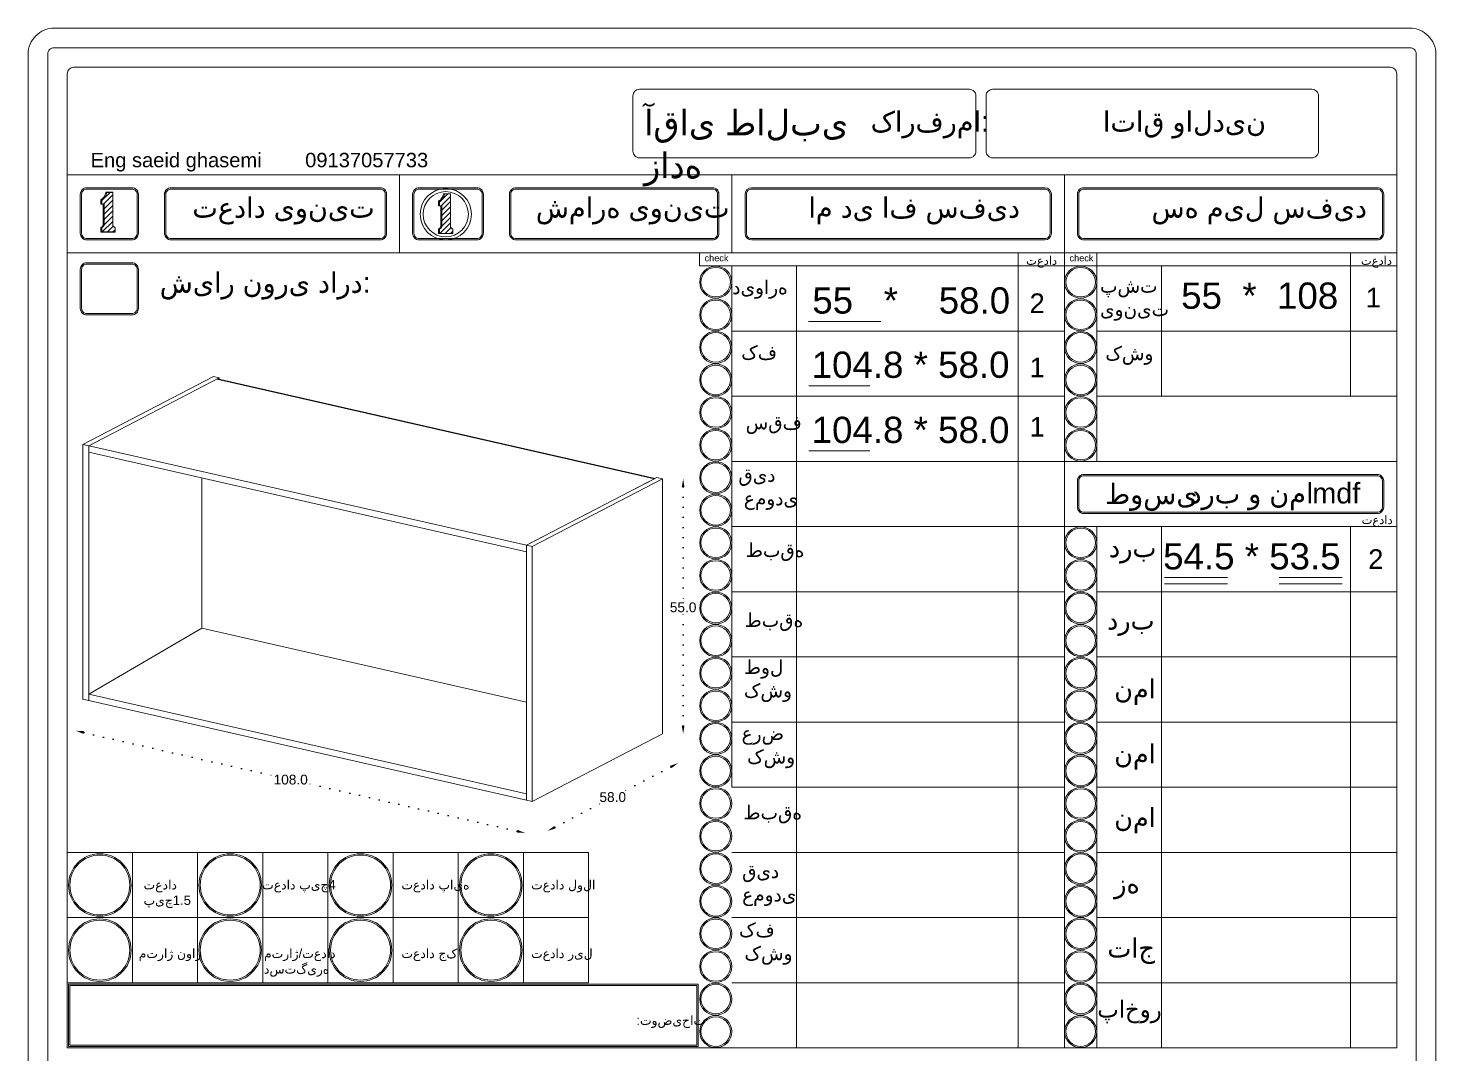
# Model space of a CAD drawing. Header units: centimetres. Extents: x 31 to 5445, y 74 to 2139.
# Drawn here: x 4074.5 to 4506.5, y 415.7 to 730.5 of the extents above; entities that cross this region are included whole.
import ezdxf

# ---------------------------------------------------------------- set-up
doc = ezdxf.new("R2010")
doc.units = ezdxf.units.CM
doc.header["$MEASUREMENT"] = 0
doc.linetypes.add('ACAD_ISO07W100', pattern=[3, 0, -3])
doc.styles.get("Standard").update_dxf_attribs({"font": 'arial.ttf'})
doc.dimstyles.get("Standard").update_dxf_attribs({"dimtxt": 3, "dimasz": 2.5, "dimexe": 0.18, "dimexo": 0.0625, "dimgap": 0.09, "dimtad": 0, "dimtih": 1, "dimtoh": 1, "dimdec": 1, "dimzin": 0, "dimdsep": 46, "dimtxsty": 'Standard', "dimcen": 0.09, "dimse1": 1, "dimse2": 1, "dimadec": 0, "dimazin": 0, "dimtfac": 1, "dimtdec": 1, "dimtofl": 0, "dimtmove": 0, "dimatfit": 3, "dimfxl": 1, "dimtolj": 1, "dimtzin": 0, "dimarcsym": 0})

# ---------------------------------------------------------------- blocks, each defined once
blk = doc.blocks.new('*D151')
at = {"color": 0, "linetype": 'ACAD_ISO07W100', "lineweight": -2, "transparency": 16777216}
for p, q in [((4275.5, 589.69), (4275.5, 554.36)), ((4275.5, 516.43), (4275.5, 551.11))]:
    blk.add_line(p, q, dxfattribs=at)
at = {"color": 0, "transparency": 16777216}
for points in [[(4275.08, 589.69), (4275.92, 589.69), (4275.5, 592.19)], [(4275.08, 516.43), (4275.92, 516.43), (4275.5, 513.93)]]:
    blk.add_solid(points, dxfattribs=at)
at = {"layer": 'Defpoints', "color": 0, "transparency": 16777216}
for p in [(4269.22, 592.19), (4275.5, 592.19), (4269.22, 513.93)]:
    blk.add_point(p, dxfattribs=at)
at = {"color": 0, "lineweight": 20, "transparency": 16777216, "insert": (4275.5, 552.74), "char_height": 3, "attachment_point": 5}
blk.add_mtext('\\A1;55.0', dxfattribs=at)
blk = doc.blocks.new('*D158')
at = {"color": 0, "linetype": 'ACAD_ISO07W100', "lineweight": -2, "transparency": 16777216}
for p, q in [((4271.7, 503.75), (4257.02, 496.12)), ((4236.1, 485.25), (4250.78, 492.88))]:
    blk.add_line(p, q, dxfattribs=at)
at = {"color": 0, "transparency": 16777216}
for points in [[(4271.51, 504.12), (4271.89, 503.38), (4273.92, 504.9)], [(4235.91, 485.62), (4236.29, 484.88), (4233.88, 484.1)]]:
    blk.add_solid(points, dxfattribs=at)
at = {"layer": 'Defpoints', "color": 0, "transparency": 16777216}
for p in [(4269.22, 513.93, 95.18), (4229.19, 493.13, 95.18), (4233.88, 484.1)]:
    blk.add_point(p, dxfattribs=at)
at = {"color": 0, "lineweight": 20, "transparency": 16777216, "insert": (4253.9, 494.5), "char_height": 3, "attachment_point": 5}
blk.add_mtext('\\A1;58.0', dxfattribs=at)
blk = doc.blocks.new('*D152')
at = {"color": 0, "linetype": 'ACAD_ISO07W100', "lineweight": -2, "transparency": 16777216}
for p, q in [((4091.57, 514.32), (4150.06, 501.01)), ((4224.56, 484.06), (4160.07, 498.73))]:
    blk.add_line(p, q, dxfattribs=at)
at = {"color": 0, "transparency": 16777216}
for points in [[(4091.66, 514.73), (4091.48, 513.91), (4089.13, 514.87)], [(4224.65, 484.46), (4224.47, 483.65), (4227, 483.5)]]:
    blk.add_solid(points, dxfattribs=at)
at = {"layer": 'Defpoints', "color": 0, "transparency": 16777216}
for p in [(4091.32, 524.5, -10.58), (4089.13, 514.87), (4229.19, 493.13, 95.18)]:
    blk.add_point(p, dxfattribs=at)
at = {"color": 0, "lineweight": 20, "transparency": 16777216, "insert": (4155.07, 499.87), "char_height": 3, "attachment_point": 5}
blk.add_mtext('\\A1;108.0', dxfattribs=at)

msp = doc.modelspace()

# ---------------------------------------------------------------- hatches: boundary and pattern name
at = {"lineweight": 20}
h = msp.add_hatch(dxfattribs=at)
h.set_pattern_fill('ANSI31', color=256, scale=9.218651)
h.set_pattern_definition([(45, (3351.2399, 1219.13), (-0.8148213, 0.8148213), [])])
h.paths.add_polyline_path([(4101.01, 669.38), (4100.92, 669.42), (4100.83, 669.48), (4100.75, 669.54), (4100.68, 669.61), (4100.62, 669.69), (4100.57, 669.78), (4100.53, 669.87), (4100.5, 669.96), (4100.48, 670.06), (4100.48, 670.16), (4100.48, 680.09), (4098.62, 680.09), (4098.59, 679.86), (4098.54, 679.63), (4098.47, 679.4), (4098.39, 679.19), (4098.28, 678.98), (4098.16, 678.78), (4098.02, 678.59), (4097.87, 678.42), (4097.7, 678.26), (4097.51, 678.11), (4097.32, 677.98), (4097.11, 677.87), (4097.11, 676.46), (4097.52, 676.46), (4097.83, 676.44), (4097.83, 670.2), (4097.81, 670.1), (4097.79, 670.01), (4097.76, 669.92), (4097.72, 669.83), (4097.66, 669.75), (4097.6, 669.67), (4097.54, 669.6), (4097.46, 669.54), (4097.38, 669.48), (4097.3, 669.44), (4097.21, 669.4), (4097.11, 669.37), (4097.11, 667.95), (4101.2, 667.95), (4101.2, 669.33), (4101.1, 669.35)])
h = msp.add_hatch(dxfattribs=at)
h.set_pattern_fill('ANSI31', color=256, scale=9.218651)
h.set_pattern_definition([(45, (3454.8701, 1218.6885), (-0.8148213, 0.8148213), [])])
h.paths.add_polyline_path([(4204.64, 668.94), (4204.55, 668.98), (4204.46, 669.03), (4204.38, 669.1), (4204.31, 669.17), (4204.25, 669.25), (4204.2, 669.33), (4204.16, 669.43), (4204.13, 669.52), (4204.11, 669.62), (4204.11, 669.72), (4204.11, 679.65), (4202.25, 679.65), (4202.22, 679.41), (4202.17, 679.19), (4202.1, 678.96), (4202.02, 678.74), (4201.91, 678.54), (4201.79, 678.34), (4201.65, 678.15), (4201.5, 677.97), (4201.33, 677.81), (4201.14, 677.67), (4200.95, 677.54), (4200.74, 677.43), (4200.74, 676.02), (4201.15, 676.02), (4201.46, 676), (4201.46, 669.76), (4201.44, 669.66), (4201.42, 669.57), (4201.39, 669.48), (4201.35, 669.39), (4201.29, 669.31), (4201.24, 669.23), (4201.17, 669.16), (4201.09, 669.1), (4201.01, 669.04), (4200.93, 669), (4200.84, 668.96), (4200.74, 668.93), (4200.74, 667.5), (4204.83, 667.5), (4204.83, 668.89), (4204.73, 668.91)])

# ---------------------------------------------------------------- linework, layer by layer
for p, q in [((4086.5, 417.53), (4086.5, 716.5)), ((4494.5, 685.53), (4086.5, 685.53)), ((4086.5, 506.55), (4086.5, 685.53)), ((4188.5, 661.53), (4188.5, 685.53)), ((4290.5, 661.53), (4290.5, 685.53)), ((4290.5, 685.53), (4290.5, 665.53)), ((4392.5, 661.53), (4392.5, 685.53)), ((4090.5, 667.53), (4090.5, 679.53)), ((4106.35, 681.53), (4092.5, 681.53)), ((4108.35, 679.53), (4108.35, 667.53)), ((4116.35, 667.53), (4116.35, 679.53)), ((4182.5, 681.53), (4118.35, 681.53)), ((4184.5, 667.53), (4184.5, 679.53)), ((4192.5, 679.53), (4192.5, 667.53)), ((4212.21, 681.53), (4194.5, 681.53)), ((4214.21, 667.53), (4214.21, 679.53)), ((4222.21, 667.53), (4222.21, 679.53)), ((4284.5, 681.53), (4224.21, 681.53)), ((4286.5, 679.53), (4286.5, 667.53)), ((4294.5, 667.53), (4294.5, 679.53)), ((4386.5, 681.53), (4296.5, 681.53)), ((4388.5, 679.53), (4388.5, 667.53)), ((4396.5, 667.53), (4396.5, 679.53)), ((4488.5, 681.53), (4398.5, 681.53)), ((4490.5, 667.53), (4490.5, 679.53)), ((4097.11, 677.87), (4097.11, 676.46)), ((4200.74, 677.43), (4200.74, 676.02)), ((4092.5, 665.53), (4106.35, 665.53)), ((4097.11, 667.95), (4101.2, 667.95)), ((4182.5, 665.53), (4118.35, 665.53)), ((4194.5, 665.53), (4212.21, 665.53)), ((4200.74, 667.5), (4204.83, 667.5)), ((4284.5, 665.53), (4224.21, 665.53)), ((4296.5, 665.53), (4386.5, 665.53)), ((4398.5, 665.53), (4488.5, 665.53)), ((4494.5, 665.53), (4494.5, 417.53)), ((4086.5, 661.53), (4494.5, 661.53)), ((4086.5, 661.53), (4494.5, 661.53)), ((4280.5, 661.53), (4280.5, 657.53)), ((4378.33, 417.53), (4378.33, 661.53)), ((4392.5, 661.53), (4392.5, 637.53)), ((4402.5, 661.53), (4402.5, 637.53)), ((4480.28, 617.53), (4480.28, 661.53)), ((4280.5, 657.53), (4494.5, 657.53)), ((4290.5, 501.53), (4290.5, 657.53)), ((4290.5, 497.53), (4290.5, 657.53)), ((4290.5, 657.53), (4290.5, 637.53)), ((4310.31, 657.53), (4310.31, 417.53)), ((4392.5, 501.53), (4392.5, 657.53)), ((4392.5, 417.53), (4392.5, 657.53)), ((4402.5, 617.53), (4402.5, 657.53)), ((4402.5, 597.53), (4402.5, 657.53)), ((4402.5, 597.53), (4402.5, 657.53)), ((4402.5, 657.53), (4402.5, 637.53)), ((4422.31, 657.53), (4422.31, 617.53)), ((4314, 640.46), (4336.13, 640.46)), ((4290.5, 637.53), (4392.5, 637.53)), ((4402.5, 637.53), (4494.5, 637.53)), ((4133.14, 623.18, 105.76), (4133.14, 622.8, 105.76)), ((4314.12, 620.74), (4332.83, 620.74)), ((4290.5, 617.53), (4392.5, 617.53)), ((4494.5, 617.53), (4402.5, 617.53)), ((4494.5, 617.53), (4474.5, 617.53)), ((4314.12, 600.74), (4332.83, 600.74)), ((4290.5, 597.53), (4494.5, 597.53)), ((4488.5, 593.53), (4398.5, 593.53)), ((4396.5, 583.53), (4396.5, 591.53)), ((4490.5, 591.53), (4490.5, 583.53)), ((4488.5, 581.53), (4398.5, 581.53)), ((4290.5, 577.53), (4392.5, 577.53)), ((4494.5, 577.53), (4392.5, 577.53)), ((4402.5, 477.53), (4402.5, 577.53)), ((4402.5, 501.53), (4402.5, 577.53)), ((4402.5, 497.53), (4402.5, 577.53)), ((4422.31, 577.53), (4422.31, 477.53)), ((4480.28, 577.53), (4480.28, 417.53)), ((4423.2, 561.93), (4442.53, 561.93)), ((4458.37, 561.93), (4477.71, 561.93)), ((4290.5, 557.53), (4392.5, 557.53)), ((4290.5, 557.53), (4310.31, 557.53)), ((4290.5, 557.53), (4392.5, 557.53)), ((4359.01, 557.53), (4392.5, 557.53)), ((4402.5, 557.53), (4494.5, 557.53)), ((4402.5, 457.53), (4402.5, 557.53)), ((4422.31, 557.53), (4422.31, 457.53)), ((4423.2, 559.91), (4442.53, 559.91)), ((4458.37, 559.91), (4477.71, 559.91)), ((4290.5, 537.53), (4310.31, 537.53)), ((4290.5, 537.53), (4392.5, 537.53)), ((4402.5, 537.53), (4494.5, 537.53)), ((4402.5, 537.53), (4494.5, 537.53)), ((4402.5, 437.53), (4402.5, 537.53)), ((4422.31, 537.53), (4422.31, 437.53)), ((4290.5, 517.53), (4392.5, 517.53)), ((4402.5, 517.53), (4402.5, 497.53)), ((4402.5, 517.53), (4494.5, 517.53)), ((4402.5, 417.53), (4402.5, 517.53)), ((4422.31, 517.53), (4422.31, 417.53)), ((4290.5, 497.53), (4392.5, 497.53)), ((4378.33, 497.53), (4392.5, 497.53)), ((4402.5, 497.53), (4494.5, 497.53)), ((4402.5, 497.53), (4402.5, 477.53)), ((4086.5, 477.53), (4246.5, 477.53)), ((4086.5, 477.53), (4086.5, 437.53)), ((4086.5, 477.53), (4086.5, 437.53)), ((4106.5, 477.53), (4106.5, 437.53)), ((4126.5, 477.53), (4126.5, 437.53)), ((4146.5, 477.53), (4146.5, 437.53)), ((4166.5, 477.53), (4166.5, 437.53)), ((4186.5, 477.53), (4186.5, 437.53)), ((4206.5, 477.53), (4206.5, 437.53)), ((4226.5, 477.53), (4226.5, 437.53)), ((4246.5, 477.53), (4246.5, 437.53)), ((4290.5, 477.53), (4392.5, 477.53)), ((4378.33, 477.53), (4392.5, 477.53)), ((4402.5, 477.53), (4494.5, 477.53)), ((4402.5, 477.53), (4494.5, 477.53)), ((4402.5, 477.53), (4402.5, 457.53)), ((4086.5, 457.53), (4246.5, 457.53)), ((4290.5, 457.53), (4392.5, 457.53)), ((4290.5, 457.53), (4392.5, 457.53)), ((4378.33, 457.53), (4392.5, 457.53)), ((4402.5, 457.53), (4494.5, 457.53)), ((4402.5, 457.53), (4494.5, 457.53)), ((4402.5, 457.53), (4402.5, 437.53)), ((4086.5, 437.53), (4246.5, 437.53)), ((4290.5, 437.53), (4392.5, 437.53)), ((4290.5, 437.53), (4392.5, 437.53)), ((4378.33, 437.53), (4392.5, 437.53)), ((4402.5, 437.53), (4494.5, 437.53)), ((4402.5, 437.53), (4494.5, 437.53)), ((4402.5, 437.53), (4402.5, 417.53)), ((4280.5, 417.53), (4086.5, 417.53)), ((4280.5, 417.53), (4086.5, 417.53)), ((4280.5, 417.53), (4392.5, 417.53)), ((4280.5, 417.53), (4494.5, 417.53)), ((4280.5, 417.53), (4392.5, 417.53)), ((4280.5, 417.53), (4494.5, 417.53))]:
    msp.add_line(p, q, dxfattribs=at)
at = {"linetype": 'Continuous', "lineweight": 20, "extrusion": (2.77556e-16, 0.938981, 0.34397)}
for p, q in [((4091.32, 602.76), (4131.38, 623.58)), ((4133.14, 623.18), (4093.08, 602.36)), ((4131.38, 623.58, 105.76), (4133.14, 623.18, 105.76)), ((4266.74, 592.22, 105.76), (4132.41, 622.8, 105.76)), ((4132.41, 622.8, 105.76), (4266.74, 592.22, 105.76)), ((4132.63, 622.91, 105.76), (4266.95, 592.33, 105.76)), ((4093.08, 602.36), (4091.32, 602.76)), ((4091.32, 602.76), (4091.32, 524.5)), ((4227.43, 571.79, 105.76), (4091.35, 602.77, 105.76)), ((4093.08, 602.36), (4096.81, 604.3)), ((4093.08, 602.36), (4093.08, 524.1)), ((4093.08, 600.4, 105.76), (4227.43, 569.81, 105.76)), ((4127.78, 546.36), (4127.78, 592.5)), ((4227.43, 571.79, 105.76), (4267.46, 592.59, 105.76)), ((4269.22, 592.19, 105.76), (4229.19, 571.39, 105.76)), ((4260.18, 588.81, 105.76), (4266.74, 592.22, 105.76)), ((4266.95, 592.33, 105.76), (4266.74, 592.22, 105.76)), ((4267.46, 592.59, 105.76), (4269.22, 592.19, 105.76)), ((4269.22, 592.19, 105.76), (4269.22, 513.93, 105.76)), ((4227.43, 571.79, 105.76), (4233.98, 575.19, 105.76)), ((4229.19, 571.39, 105.76), (4227.43, 571.79, 105.76)), ((4227.43, 493.53, 105.76), (4227.43, 571.79, 105.76)), ((4227.43, 569.81, 105.76), (4227.43, 571.79, 105.76)), ((4229.19, 571.39, 105.76), (4229.19, 493.13, 105.76)), ((4093.08, 526.08), (4127.78, 546.36, 105.76)), ((4227.43, 523.67, 105.76), (4127.78, 546.36, 105.76)), ((4091.32, 524.52, 105.76), (4227.43, 493.53, 105.76)), ((4227.43, 495.51, 105.76), (4093.11, 526.09, 105.76)), ((4229.19, 493.13, 105.76), (4269.22, 513.93, 105.76)), ((4227.43, 493.53, 105.76), (4229.19, 493.13, 105.76))]:
    msp.add_line(p, q, dxfattribs=at)
at = {"lineweight": 20}
for points in [[(4082.5, 124.5), (4498.5, 124.5, 0.414214), (4506.5, 132.5), (4506.5, 722.5, 0.414214), (4498.5, 730.5), (4082.5, 730.5, 0.414214), (4074.5, 722.5), (4074.5, 132.5, 0.414214)], [(4082.5, 130.5), (4498.5, 130.5, 0.414214), (4500.5, 132.5), (4500.5, 722.5, 0.414214), (4498.5, 724.5), (4082.5, 724.5, 0.414214), (4080.5, 722.5), (4080.5, 132.5, 0.414214)], [(4365.35, 709.75, 0.414214), (4363.35, 711.75), (4262.11, 711.75, 0.414214), (4260.11, 709.75), (4260.11, 692.71, 0.414214), (4262.11, 690.71), (4363.35, 690.71, 0.414214), (4365.35, 692.71)], [(4370.48, 690.71), (4468.48, 690.71, 0.414214), (4470.48, 692.71), (4470.48, 709.75, 0.414214), (4468.48, 711.75), (4370.48, 711.75, 0.414214), (4368.48, 709.75), (4368.48, 692.71, 0.414214)], [(4470.48, 709.75, 0.414214), (4468.48, 711.75), (4370.48, 711.75, 0.414214), (4368.48, 709.75), (4368.48, 692.71, 0.414214), (4370.48, 690.71), (4468.48, 690.71, 0.414214), (4470.48, 692.71)], [(4108.35, 679.53, 0.414214), (4106.35, 681.53), (4092.5, 681.53, 0.414214), (4090.5, 679.53), (4090.5, 667.53, 0.414214), (4092.5, 665.53), (4106.35, 665.53, 0.414214), (4108.35, 667.53)], [(4107.95, 679.53, 0.414214), (4106.35, 681.13), (4092.5, 681.13, 0.414214), (4090.9, 679.53), (4090.9, 667.53, 0.414214), (4092.5, 665.93), (4106.35, 665.93, 0.414214), (4107.95, 667.53)], [(4184.5, 679.53, 0.414214), (4182.5, 681.53), (4118.35, 681.53, 0.414214), (4116.35, 679.53), (4116.35, 667.53, 0.414214), (4118.35, 665.53), (4182.5, 665.53, 0.414214), (4184.5, 667.53)], [(4184.1, 679.53, 0.414214), (4182.5, 681.13), (4118.35, 681.13, 0.414214), (4116.75, 679.53), (4116.75, 667.53, 0.414214), (4118.35, 665.93), (4182.5, 665.93, 0.414214), (4184.1, 667.53)], [(4214.21, 679.53, 0.414214), (4212.21, 681.53), (4194.5, 681.53, 0.414214), (4192.5, 679.53), (4192.5, 667.53, 0.414214), (4194.5, 665.53), (4212.21, 665.53, 0.414214), (4214.21, 667.53)], [(4213.81, 679.53, 0.414214), (4212.21, 681.13), (4194.5, 681.13, 0.414214), (4192.9, 679.53), (4192.9, 667.53, 0.414214), (4194.5, 665.93), (4212.21, 665.93, 0.414214), (4213.81, 667.53)], [(4286.5, 679.53, 0.414214), (4284.5, 681.53), (4224.21, 681.53, 0.414214), (4222.21, 679.53), (4222.21, 667.53, 0.414214), (4224.21, 665.53), (4284.5, 665.53, 0.414214), (4286.5, 667.53)], [(4286.1, 679.53, 0.414214), (4284.5, 681.13), (4224.21, 681.13, 0.414214), (4222.61, 679.53), (4222.61, 667.53, 0.414214), (4224.21, 665.93), (4284.5, 665.93, 0.414214), (4286.1, 667.53)], [(4388.1, 679.53, 0.414214), (4386.5, 681.13), (4296.5, 681.13, 0.414214), (4294.9, 679.53), (4294.9, 667.53, 0.414214), (4296.5, 665.93), (4386.5, 665.93, 0.414214), (4388.1, 667.53)], [(4490.5, 679.53, 0.414214), (4488.5, 681.53), (4398.5, 681.53, 0.414214), (4396.5, 679.53), (4396.5, 667.53, 0.414214), (4398.5, 665.53), (4488.5, 665.53, 0.414214), (4490.5, 667.53)], [(4490.1, 679.53, 0.414214), (4488.5, 681.13), (4398.5, 681.13, 0.414214), (4396.9, 679.53), (4396.9, 667.53, 0.414214), (4398.5, 665.93), (4488.5, 665.93, 0.414214), (4490.1, 667.53)], [(4108.35, 656.49, 0.414214), (4106.35, 658.49), (4092.5, 658.49, 0.414214), (4090.5, 656.49), (4090.5, 644.49, 0.414214), (4092.5, 642.49), (4106.35, 642.49, 0.414214), (4108.35, 644.49)], [(4108.35, 656.49, 0.414214), (4106.35, 658.49), (4092.5, 658.49, 0.414214), (4090.5, 656.49), (4090.5, 644.49, 0.414214), (4092.5, 642.49), (4106.35, 642.49, 0.414214), (4108.35, 644.49)], [(4107.95, 656.49, 0.414214), (4106.35, 658.09), (4092.5, 658.09, 0.414214), (4090.9, 656.49), (4090.9, 644.49, 0.414214), (4092.5, 642.89), (4106.35, 642.89, 0.414214), (4107.95, 644.49)], [(4107.95, 656.49, 0.414214), (4106.35, 658.09), (4092.5, 658.09, 0.414214), (4090.9, 656.49), (4090.9, 644.49, 0.414214), (4092.5, 642.89), (4106.35, 642.89, 0.414214), (4107.95, 644.49)], [(4490.5, 591.53, 0.414214), (4488.5, 593.53), (4398.5, 593.53, 0.414214), (4396.5, 591.53), (4396.5, 583.53, 0.414214), (4398.5, 581.53), (4488.5, 581.53, 0.414214), (4490.5, 583.53)], [(4490.1, 591.53, 0.414214), (4488.5, 593.13), (4398.5, 593.13, 0.414214), (4396.9, 591.53), (4396.9, 583.53, 0.414214), (4398.5, 581.93), (4488.5, 581.93, 0.414214), (4490.1, 583.53)]]:
    msp.add_lwpolyline(points, format="xyb", close=True, dxfattribs=at)
for points in [[(4494.5, 518.48), (4494.5, 716.5, 0.414214), (4492.5, 718.5), (4088.5, 718.5, 0.414214), (4086.5, 716.5), (4086.5, 518.48)], [(4365.35, 709.75, 0.414214), (4363.35, 711.75), (4262.11, 711.75, 0.414214), (4260.11, 709.75), (4260.11, 692.71, 0.414214), (4262.11, 690.71), (4363.35, 690.71, 0.414214), (4365.35, 692.71), (4365.35, 709.75)]]:
    msp.add_lwpolyline(points, format="xyb", dxfattribs=at)
for points in [[(4096.8, 667.88), (4101.2, 667.88), (4101.2, 667.95), (4101.2, 669.33), (4101.1, 669.35), (4101.01, 669.38), (4100.92, 669.42), (4100.83, 669.48), (4100.75, 669.54), (4100.68, 669.61), (4100.62, 669.69), (4100.57, 669.78), (4100.53, 669.87), (4100.5, 669.96), (4100.48, 670.06), (4100.48, 670.16), (4100.48, 680.09), (4100.48, 680.15), (4098.31, 680.15), (4098.29, 679.91), (4098.24, 679.68), (4098.17, 679.45), (4098.08, 679.24), (4097.98, 679.02), (4097.85, 678.82), (4097.71, 678.63), (4097.56, 678.46), (4097.39, 678.3), (4097.2, 678.15), (4097, 678.02), (4096.8, 677.91), (4096.8, 676.46), (4097.11, 676.46), (4097.52, 676.46), (4097.52, 670.16), (4097.51, 670.06), (4097.48, 669.97), (4097.45, 669.88), (4097.41, 669.79), (4097.35, 669.7), (4097.29, 669.63), (4097.23, 669.56), (4097.15, 669.49), (4097.07, 669.44), (4096.98, 669.39), (4096.89, 669.35), (4096.8, 669.33), (4096.8, 667.88), (4097.11, 667.95), (4097.11, 669.37), (4097.21, 669.4), (4097.3, 669.44), (4097.38, 669.48), (4097.46, 669.54), (4097.54, 669.6), (4097.6, 669.67), (4097.66, 669.75), (4097.72, 669.83), (4097.76, 669.92), (4097.79, 670.01), (4097.81, 670.1), (4097.83, 670.2), (4097.83, 676.44), (4097.52, 676.46)], [(4096.8, 677.91), (4097.11, 677.87), (4097.32, 677.98), (4097.51, 678.11), (4097.7, 678.26), (4097.87, 678.42), (4098.02, 678.59), (4098.16, 678.78), (4098.28, 678.98), (4098.39, 679.19), (4098.47, 679.4), (4098.54, 679.63), (4098.59, 679.86), (4098.62, 680.09)], [(4098.31, 680.15), (4098.62, 680.09), (4100.48, 680.09)], [(4200.43, 667.44), (4204.83, 667.44), (4204.83, 667.5), (4204.83, 668.89), (4204.73, 668.91), (4204.64, 668.94), (4204.55, 668.98), (4204.46, 669.03), (4204.38, 669.1), (4204.31, 669.17), (4204.25, 669.25), (4204.2, 669.33), (4204.16, 669.43), (4204.13, 669.52), (4204.11, 669.62), (4204.11, 669.72), (4204.11, 679.65), (4204.11, 679.7), (4201.94, 679.7), (4201.92, 679.47), (4201.87, 679.24), (4201.8, 679.01), (4201.71, 678.79), (4201.61, 678.58), (4201.48, 678.38), (4201.34, 678.19), (4201.19, 678.02), (4201.02, 677.85), (4200.83, 677.71), (4200.63, 677.58), (4200.43, 677.47), (4200.43, 676.02), (4200.74, 676.02), (4201.15, 676.02), (4201.15, 669.72), (4201.14, 669.62), (4201.11, 669.53), (4201.08, 669.43), (4201.04, 669.35), (4200.98, 669.26), (4200.92, 669.19), (4200.86, 669.11), (4200.78, 669.05), (4200.7, 669), (4200.61, 668.95), (4200.52, 668.91), (4200.43, 668.89), (4200.43, 667.44), (4200.74, 667.5), (4200.74, 668.93), (4200.84, 668.96), (4200.93, 669), (4201.01, 669.04), (4201.09, 669.1), (4201.17, 669.16), (4201.24, 669.23), (4201.29, 669.31), (4201.35, 669.39), (4201.39, 669.48), (4201.42, 669.57), (4201.44, 669.66), (4201.46, 669.76), (4201.46, 676), (4201.15, 676.02)], [(4200.43, 677.47), (4200.74, 677.43), (4200.95, 677.54), (4201.14, 677.67), (4201.33, 677.81), (4201.5, 677.97), (4201.65, 678.15), (4201.79, 678.34), (4201.91, 678.54), (4202.02, 678.74), (4202.1, 678.96), (4202.17, 679.19), (4202.22, 679.41), (4202.25, 679.65)], [(4201.94, 679.7), (4202.25, 679.65), (4204.11, 679.65)]]:
    msp.add_lwpolyline(points, dxfattribs=at)
for points in [[(4086.5, 661.53), (4494.5, 661.53), (4494.5, 417.53), (4086.5, 417.53)], [(4086.5, 661.53), (4494.5, 661.53), (4494.5, 417.53), (4086.5, 417.53)], [(4280.1, 437.13), (4086.9, 437.13), (4086.9, 417.93), (4280.1, 417.93)], [(4279.7, 436.73), (4087.3, 436.73), (4087.3, 418.33), (4279.7, 418.33)]]:
    msp.add_lwpolyline(points, close=True, dxfattribs=at)
for centre, radius in [((4202.66, 673.39), 7.86), ((4202.66, 673.39), 6.94), ((4285.5, 652.53), 4.92), ((4285.5, 652.53), 4.52), ((4397.5, 652.53), 4.92), ((4397.5, 652.53), 4.52), ((4285.5, 642.53), 4.92), ((4285.5, 642.53), 4.52), ((4397.5, 642.53), 4.92), ((4397.5, 642.53), 4.52), ((4285.5, 632.53), 4.92), ((4285.5, 632.53), 4.52), ((4397.5, 632.53), 4.92), ((4397.5, 632.53), 4.52), ((4285.5, 622.53), 4.92), ((4285.5, 622.53), 4.52), ((4397.5, 622.53), 4.92), ((4397.5, 622.53), 4.52), ((4285.5, 612.53), 4.92), ((4285.5, 612.53), 4.52), ((4397.5, 612.53), 4.92), ((4397.5, 612.53), 4.52), ((4285.5, 602.53), 4.92), ((4285.5, 602.53), 4.52), ((4397.5, 602.53), 4.92), ((4397.5, 602.53), 4.52), ((4285.5, 592.53), 4.92), ((4285.5, 592.53), 4.52), ((4285.5, 582.53), 4.92), ((4285.5, 582.53), 4.52), ((4285.5, 572.53), 4.92), ((4285.5, 572.53), 4.52), ((4397.5, 572.53), 4.92), ((4397.5, 572.53), 4.52), ((4285.5, 562.53), 4.92), ((4285.5, 562.53), 4.52), ((4397.5, 562.53), 4.92), ((4397.5, 562.53), 4.52), ((4285.5, 552.53), 4.92), ((4397.5, 552.53), 4.92), ((4285.5, 552.53), 4.52), ((4397.5, 552.53), 4.52), ((4285.5, 542.53), 4.92), ((4285.5, 542.53), 4.52), ((4397.5, 542.53), 4.92), ((4397.5, 542.53), 4.52), ((4285.5, 532.53), 4.92), ((4285.5, 532.53), 4.52), ((4397.5, 532.53), 4.92), ((4397.5, 532.53), 4.52), ((4285.5, 522.53), 4.92), ((4285.5, 522.53), 4.52), ((4397.5, 522.53), 4.92), ((4397.5, 522.53), 4.52), ((4285.5, 512.53), 4.92), ((4285.5, 512.53), 4.52), ((4397.5, 512.53), 4.92), ((4397.5, 512.53), 4.52), ((4285.5, 502.53), 4.92), ((4285.5, 502.53), 4.52), ((4397.5, 502.53), 4.92), ((4397.5, 502.53), 4.52), ((4285.5, 492.53), 4.92), ((4285.5, 492.53), 4.52), ((4397.5, 492.53), 4.92), ((4397.5, 492.53), 4.52), ((4285.5, 482.53), 4.92), ((4285.5, 482.53), 4.52), ((4397.5, 482.53), 4.92), ((4397.5, 482.53), 4.52), ((4096.5, 467.53), 9.6), ((4096.5, 467.53), 9.2), ((4136.5, 467.53), 9.6), ((4136.5, 467.53), 9.2), ((4176.5, 467.53), 9.6), ((4176.5, 467.53), 9.2), ((4216.5, 467.53), 9.6), ((4216.5, 467.53), 9.2), ((4285.5, 472.53), 4.92), ((4285.5, 472.53), 4.52), ((4397.5, 472.53), 4.92), ((4397.5, 472.53), 4.52), ((4285.5, 462.53), 4.92), ((4285.5, 462.53), 4.52), ((4397.5, 462.53), 4.92), ((4397.5, 462.53), 4.52), ((4096.5, 447.53), 9.6), ((4096.5, 447.53), 9.2), ((4136.5, 447.53), 9.6), ((4136.5, 447.53), 9.2), ((4176.5, 447.53), 9.6), ((4176.5, 447.53), 9.2), ((4216.5, 447.53), 9.6), ((4216.5, 447.53), 9.2), ((4285.5, 452.53), 4.92), ((4285.5, 452.53), 4.52), ((4397.5, 452.53), 4.92), ((4397.5, 452.53), 4.52), ((4285.5, 442.53), 4.92), ((4285.5, 442.53), 4.52), ((4397.5, 442.53), 4.92), ((4397.5, 442.53), 4.52), ((4285.5, 432.53), 4.92), ((4285.5, 432.53), 4.52), ((4397.5, 432.53), 4.92), ((4397.5, 432.53), 4.52), ((4285.5, 422.53), 4.92), ((4285.5, 422.53), 4.52), ((4397.5, 422.53), 4.92), ((4397.5, 422.53), 4.52)]:
    msp.add_circle(centre, radius, dxfattribs=at)
for centre, start, end in [((4092.5, 679.53), 90, 180), ((4106.35, 679.53), 0, 90), ((4118.35, 679.53), 90, 180), ((4182.5, 679.53), 0, 90), ((4194.5, 679.53), 90, 180), ((4212.21, 679.53), 0, 90), ((4224.21, 679.53), 90, 180), ((4284.5, 679.53), 0, 90), ((4296.5, 679.53), 90, 180), ((4386.5, 679.53), 0, 90), ((4398.5, 679.53), 90, 180), ((4488.5, 679.53), 0, 90), ((4092.5, 667.53), 180, 270), ((4106.35, 667.53), 270, 0), ((4118.35, 667.53), 180, 270), ((4182.5, 667.53), 270, 0), ((4194.5, 667.53), 180, 270), ((4212.21, 667.53), 270, 0), ((4224.21, 667.53), 180, 270), ((4284.5, 667.53), 270, 0), ((4296.5, 667.53), 180, 270), ((4386.5, 667.53), 270, 0), ((4398.5, 667.53), 180, 270), ((4488.5, 667.53), 270, 0), ((4398.5, 591.53), 90, 180), ((4488.5, 591.53), 0, 90), ((4398.5, 583.53), 180, 270), ((4488.5, 583.53), 270, 0)]:
    msp.add_arc(centre, 2, start, end, dxfattribs=at)

# ---------------------------------------------------------------- texts
at = {"lineweight": 20, "attachment_point": 1}
for s, width, gutter_width, heights, insert, char_height in [('{\\fArial|b0|i0|c178|p34;آقای طالبی زاده}', 67.5041, 355.35, [16.53], (4263.5, 705.42), 7.8391), ('{\\fArial|b0|i0|c178|p34;کارفرما:}', 0.2338, 164.79, [0], (4333.05, 705.04), 6.3113), ('{\\fArial|b0|i0|c178|p34;اتاق والدین}', 65.3788, 164.79, [0], (4404.32, 705.04), 6.3113), ('{\\fArial|b0|i0|c178|p34;Eng saeid ghasemi}', 79.2452, 164.79, [0], (4093.67, 692.23), 4.4179), ('{\\fArial|b0|i0|c178|p34;09137057733 }', 65.4498, 164.79, [0], (4159.51, 692.23), 4.4179), ('{\\fArial|b0|i0|c178|p34;تعداد یونیت}', 65.4498, 164.79, [0], (4124.88, 678.65), 6.3113), ('{\\fArial|b0|i0|c178|p34;شماره یونیت}', 65.4498, 164.79, [0], (4230.3, 678.65), 6.3113), ('{\\fArial|b0|i0|c178|p34;ام دی اف سفید}', 65.4498, 164.79, [0], (4313.92, 678.65), 6.3113), ('{\\fArial|b0|i0|c178|p34;سه میل سفید}', 65.4498, 164.79, [0], (4419.24, 678.65), 6.3113), ('{\\fArial|b0|i0|c178|p34;check}', 65.4498, 164.79, [0], (4282.08, 660.95), 2.0101), ('{\\fArial|b0|i0|c178|p34;check}', 65.4498, 164.79, [0], (4394.08, 660.95), 2.0101), ('{\\fArial|b0|i0|c178|p34;تعداد }', 65.4498, 164.79, [0], (4380.75, 660.54), 2.6665), ('{\\fArial|b0|i0|c178|p34;تعداد }', 65.4498, 164.79, [0], (4483.51, 660.54), 2.6665), ('{\\fArial|b0|i0|c178|p34;شیار نوری دارد:}', 65.4498, 164.79, [0], (4114.88, 655.61), 6.3113), ('{\\fArial|b0|i0|c178|p34;شیار نوری دارد:}', 65.4498, 164.79, [0], (4114.88, 655.61), 6.3113), ('{\\fArial|b0|i0|c178|p34;دیواره }', 17.3175, 247.18, [0], (4290.6, 653.17), 4.3074), ('{\\fArial|b0|i0|c178|p34;پشت \\Pیونیت}', 19.3052, 247.18, [0], (4403.46, 653.62), 4.3074), ('55  *  108', 51.9382, 462.54, [8.23], (4428.34, 652.43), 8.06), ('55   *    58.0', 65.2593, 462.54, [8.23], (4315.14, 650.96), 8.0603), ('2{\\fArial|b0|i0|c178|p34; }', 8.5903, 164.79, [0], (4381.82, 649.09), 6), ('1{\\fArial|b0|i0|c178|p34; }', 8.5903, 164.79, [0], (4484.98, 650.83), 6), ('{\\fArial|b0|i0|c178|p34;کف }', 15.3367, 247.18, [0], (4293.34, 633.16), 4.3074), ('104.{\\fArial|b0|i0|c178|p34;8} * 58.0', 65.2593, 462.54, [0], (4314.94, 631.24), 8.0603), ('{\\fArial|b0|i0|c178|p34;کشو }', 17.7019, 247.18, [0], (4405.06, 632.9), 4.3074), ('1{\\fArial|b0|i0|c178|p34; }', 8.5903, 164.79, [0], (4381.82, 629.37), 6), ('{\\fArial|b0|i0|c178|p34;سقف}', 20.995, 247.18, [0], (4294.69, 611.69), 4.3074), ('104.{\\fArial|b0|i0|c178|p34;8} * 58.0', 65.2593, 462.54, [0], (4314.94, 611.24), 8.0603), ('1{\\fArial|b0|i0|c178|p34; }', 8.5903, 164.79, [0], (4381.82, 611.17), 6), ('{\\fArial|b0|i0|c178|p34;قید  \\P عمودی }', 21.1589, 247.18, [0], (4292.47, 595.57), 4.3074), ('{\\fArial|b0|i0|c178|p34;طوسی}', 27.2115, 164.79, [0], (4405, 590.74), 6.3113), ('{\\fArial|b0|i0|c178|p34;درب و نما}', 36.021, 164.79, [0], (4430.91, 590.95), 6.3113), ('mdf', 37.9785, 164.79, [0], (4468.59, 590.95), 6.311), ('{\\fArial|b0|i0|c178|p34;تعداد }', 65.4498, 164.79, [0], (4483.73, 580.98), 2.6665), ('{\\fArial|b0|i0|c178|p34;طبقه}', 16.0176, 247.18, [0], (4294.75, 572.5), 4.3074), ('{\\fArial|b0|i0|c178|p34;درب}', 20.6748, 340.12, [0], (4406.15, 574.08), 5.927), ('54.5 * 53.5', 65.2593, 462.54, [8.23], (4422.81, 572.43), 8.0603), ('2{\\fArial|b0|i0|c178|p34; }', 8.5903, 164.79, [0], (4485.75, 570.56), 6), ('{\\fArial|b0|i0|c178|p34;طبقه}', 14.1457, 164.79, [0], (4294.38, 551.04), 4.3074), ('{\\fArial|b0|i0|c178|p34;درب}', 13.4202, 164.79, [0], (4405.57, 551.87), 5.927), ('{\\fArial|b0|i0|c178|p34;طول \\Pکشو}', 17.6756, 164.79, [0], (4294.15, 536.6), 4.3074), ('{\\fArial|b0|i0|c178|p34;نما}', 11.1787, 164.79, [0], (4407.81, 530.7), 5.927), ('{\\fArial|b0|i0|c178|p34;عرض \\P کشو}', 18.5758, 164.79, [0], (4293.46, 516.3), 4.3074), ('{\\fArial|b0|i0|c178|p34;نما}', 11.1787, 164.79, [0], (4407.81, 510.81), 5.927), ('{\\fArial|b0|i0|c178|p34;طبقه}', 14.2061, 164.79, [0], (4294.01, 491.99), 4.3074), ('{\\fArial|b0|i0|c178|p34;نما}', 11.1787, 164.79, [0], (4407.81, 491.27), 5.927), ('{\\fArial|b0|i0|c178|p34;قید \\Pعمودی}', 14.0099, 164.79, [0], (4293.61, 473.97), 4.3074), ('تعداد \\Pپیچ1.5', 65.4498, 164.79, [0], (4109.91, 469.07), 2.872), ('تعداد پیچ4', 65.4498, 164.79, [0], (4146.31, 469.07), 2.872), ('تعداد پایه', 65.4498, 164.79, [0], (4189.03, 469.07), 2.872), ('تعداد لولا', 65.4498, 164.79, [0], (4228.84, 469.07), 2.872), ('{\\fArial|b0|i0|c178|p34;زه}', 11.2031, 164.79, [0], (4407.79, 471), 5.927), ('{\\fArial|b0|i0|c178|p34;کف }\\P{\\fArial|b0|i0|c178|p34; کشو}', 17.5398, 164.79, [0], (4292.64, 455.96), 4.3074), ('{\\fArial|b0|i0|c178|p34;تاج}', 13.2883, 164.79, [0], (4405.7, 451.19), 5.927), ('متراژ نوار', 65.4498, 164.79, [0], (4108.44, 447.99), 2.872), ('متراژ/تعداد\\Pدستگیره', 65.4498, 164.79, [0], (4146.88, 447.99), 2.8716), ('تعداد جک', 65.4498, 164.79, [0], (4189.03, 447.99), 2.872), ('تعداد ریل', 65.4498, 164.79, [0], (4228.84, 447.99), 2.872), ('{\\fArial|b0|i0|c178|p34;پاخور}', 12.8103, 147.32, [0], (4402.6, 432.14), 5.2987), (':توضیحات', 65.4498, 164.79, [0], (4261.14, 427.46), 2.872)]:
    msp.add_mtext_dynamic_manual_height_columns(s, width=width, gutter_width=gutter_width, heights=heights, dxfattribs=dict(at, insert=insert, char_height=char_height))

# ---------------------------------------------------------------- dimensions: what is measured, and where the dimension line sits
at = {"lineweight": 20}
for base, p1, p2, angle, text, picture, middle, dimtype in [((4275.5, 592.19, 10.58), (4269.22, 513.93, 10.58), (4269.22, 592.19, 10.58), 270, '55.0', '*D151', (4275.5, 552.74, 10.58), 160), ((4089.13, 514.87, 10.58), (4229.19, 493.13, 105.76), (4091.32, 524.5), 167.1802, '108.0', '*D152', (4155.07, 499.87, 10.58), 161), ((4233.88, 484.1, 10.58), (4269.22, 513.93, 105.76), (4229.19, 493.13, 105.76), 207.4583, '58.0', '*D158', (4253.9, 494.5, 10.58), 161)]:
    dim = msp.add_linear_dim(base=base, p1=p1, p2=p2, angle=angle, text=text, dimstyle='Standard', dxfattribs=at)
    dim.commit()
    dim.dimension.update_dxf_attribs({"geometry": picture, "text_midpoint": middle, "dimtype": dimtype})

doc.saveas('drawing.dxf')
